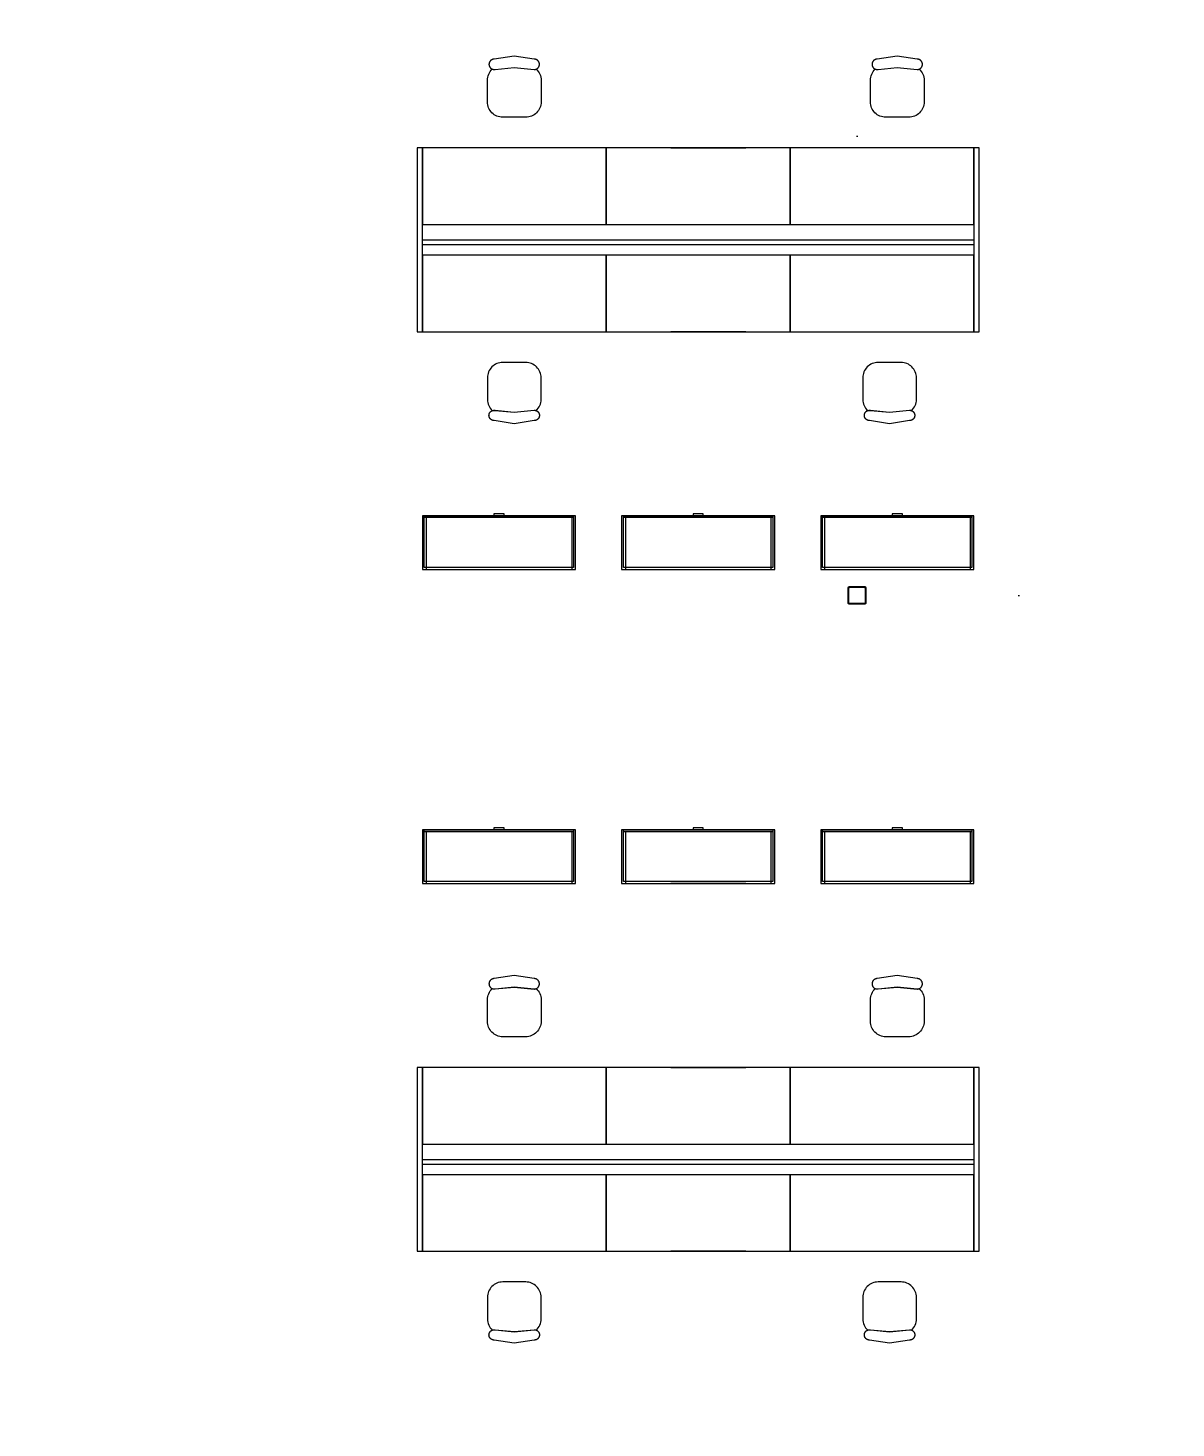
# Model space of a CAD drawing. Header units: millimetres. Extents: x 626570 to 643256, y 6233 to 11343.
# Drawn here: x 627633 to 628086, y 9118 to 9670 of the extents above; entities that cross this region are included whole.
import ezdxf

# ---------------------------------------------------------------- set-up
doc = ezdxf.new("R2010")
doc.units = ezdxf.units.MM
doc.header["$LTSCALE"] = 4000
doc.header["$MEASUREMENT"] = 0
doc.linetypes.add('DASHDOT', pattern=[1, 0.5, -0.25, 0, -0.25])
for name, color, linetype in [('2012-201_FURNITURE', 4, 'CONTINUOUS'), ('MASTERFOUNDATION_1', 4, 'DASHDOT'), ('MASTERFOUNDATION_25', 7, 'CONTINUOUS')]:
    doc.layers.add(name, color=color, linetype=linetype)

msp = doc.modelspace()

# ---------------------------------------------------------------- linework, layer by layer
at = {"layer": '2012-201_FURNITURE', "linetype": 'Continuous'}
for p, q in [((627848.06, 9477.26), (627789.18, 9477.26)), ((627789.93, 9477.26), (627789.93, 9456.87)), ((627847.31, 9477.26), (627847.31, 9456.87)), ((627926.58, 9477.26), (627867.69, 9477.26)), ((627868.45, 9477.26), (627868.45, 9456.87)), ((627925.82, 9477.26), (627925.82, 9456.87)), ((628005.09, 9477.26), (627946.21, 9477.26)), ((627946.96, 9477.26), (627946.96, 9456.87)), ((628004.34, 9477.26), (628004.34, 9456.87)), ((627848.06, 9353.44), (627789.18, 9353.44)), ((627789.93, 9353.44), (627789.93, 9333.06)), ((627847.31, 9353.44), (627847.31, 9333.06)), ((627926.58, 9353.44), (627867.69, 9353.44)), ((627868.45, 9353.44), (627868.45, 9333.06)), ((627925.82, 9353.44), (627925.82, 9333.06)), ((628005.09, 9353.44), (627946.21, 9353.44)), ((627946.96, 9353.44), (627946.96, 9333.06)), ((628004.34, 9353.44), (628004.34, 9333.06))]:
    msp.add_line(p, q, dxfattribs=at)
at = {"layer": '2012-201_FURNITURE', "linetype": 'Continuous', "flags": 128}
for points in [[(627824.63, 9659.19), (627824.61, 9659.2), (627824.61, 9659.19), (627816.72, 9657.94), (627816.72, 9657.94), (627816.65, 9657.94), (627816.58, 9657.94), (627816.5, 9657.93), (627816.43, 9657.92), (627816.36, 9657.91), (627816.29, 9657.9), (627816.22, 9657.88), (627816.15, 9657.86), (627816.08, 9657.84), (627816.01, 9657.82), (627815.94, 9657.79), (627815.94, 9657.79), (627815.88, 9657.76), (627815.81, 9657.73), (627815.75, 9657.69), (627815.69, 9657.66), (627815.62, 9657.62), (627815.56, 9657.58), (627815.5, 9657.54), (627815.45, 9657.49), (627815.39, 9657.45), (627815.34, 9657.4), (627815.29, 9657.35), (627815.24, 9657.29), (627815.19, 9657.24), (627815.14, 9657.18), (627815.1, 9657.13), (627815.05, 9657.07), (627815.01, 9657.01), (627814.98, 9656.94), (627814.94, 9656.88), (627814.91, 9656.82), (627814.87, 9656.75), (627814.85, 9656.68), (627814.85, 9656.68), (627814.82, 9656.62), (627814.8, 9656.55), (627814.77, 9656.48), (627814.75, 9656.41), (627814.74, 9656.34), (627814.72, 9656.26), (627814.71, 9656.19), (627814.7, 9656.12), (627814.7, 9656.05), (627814.69, 9655.97), (627814.69, 9655.9), (627814.69, 9655.83), (627814.7, 9655.76), (627814.7, 9655.68), (627814.71, 9655.61), (627814.72, 9655.54), (627814.74, 9655.47), (627814.75, 9655.4), (627814.77, 9655.33), (627814.8, 9655.26), (627814.82, 9655.19), (627814.85, 9655.12), (627814.85, 9655.12), (627814.87, 9655.05), (627814.91, 9654.99), (627814.94, 9654.92), (627814.98, 9654.86), (627815.01, 9654.8), (627815.05, 9654.74), (627815.1, 9654.68), (627815.14, 9654.62), (627815.19, 9654.56), (627815.24, 9654.51), (627815.29, 9654.46), (627815.34, 9654.41), (627815.39, 9654.36), (627815.45, 9654.31), (627815.5, 9654.27), (627815.56, 9654.22), (627815.62, 9654.18), (627815.69, 9654.14), (627815.75, 9654.11), (627815.81, 9654.07), (627815.88, 9654.04), (627815.94, 9654.01), (627816.05, 9653.98), (627816.15, 9653.96), (627816.26, 9653.94), (627816.36, 9653.92), (627816.47, 9653.9), (627816.58, 9653.89), (627816.68, 9653.88), (627816.79, 9653.88), (627816.9, 9653.88), (627817, 9653.89), (627817.11, 9653.9), (627824.63, 9654.63), (627832.54, 9653.86), (627832.54, 9653.86), (627832.61, 9653.86), (627832.68, 9653.86), (627832.76, 9653.87), (627832.83, 9653.88), (627832.9, 9653.89), (627832.97, 9653.9), (627833.04, 9653.92), (627833.11, 9653.94), (627833.18, 9653.96), (627833.25, 9653.99), (627833.32, 9654.01), (627833.32, 9654.01), (627833.38, 9654.04), (627833.45, 9654.07), (627833.51, 9654.11), (627833.58, 9654.14), (627833.64, 9654.18), (627833.7, 9654.22), (627833.76, 9654.27), (627833.81, 9654.31), (627833.87, 9654.36), (627833.92, 9654.41), (627833.98, 9654.46), (627834.03, 9654.51), (627834.07, 9654.56), (627834.12, 9654.62), (627834.17, 9654.68), (627834.21, 9654.74), (627834.25, 9654.8), (627834.29, 9654.86), (627834.32, 9654.92), (627834.36, 9654.99), (627834.39, 9655.05), (627834.42, 9655.12), (627834.42, 9655.12), (627834.44, 9655.19), (627834.47, 9655.26), (627834.49, 9655.33), (627834.51, 9655.4), (627834.52, 9655.47), (627834.54, 9655.54), (627834.55, 9655.61), (627834.56, 9655.68), (627834.56, 9655.76), (627834.57, 9655.83), (627834.57, 9655.9), (627834.57, 9655.97), (627834.56, 9656.05), (627834.56, 9656.12), (627834.55, 9656.19), (627834.54, 9656.26), (627834.52, 9656.34), (627834.51, 9656.41), (627834.49, 9656.48), (627834.47, 9656.55), (627834.44, 9656.62), (627834.42, 9656.68), (627834.42, 9656.68), (627834.39, 9656.75), (627834.36, 9656.82), (627834.32, 9656.88), (627834.29, 9656.94), (627834.25, 9657.01), (627834.21, 9657.07), (627834.17, 9657.13), (627834.12, 9657.18), (627834.07, 9657.24), (627834.03, 9657.29), (627833.98, 9657.35), (627833.92, 9657.4), (627833.87, 9657.45), (627833.81, 9657.49), (627833.76, 9657.54), (627833.7, 9657.58), (627833.64, 9657.62), (627833.58, 9657.66), (627833.51, 9657.69), (627833.45, 9657.73), (627833.38, 9657.76), (627833.32, 9657.79), (627833.32, 9657.79), (627833.25, 9657.82), (627833.18, 9657.84), (627833.11, 9657.86), (627833.04, 9657.88), (627832.97, 9657.9), (627832.9, 9657.91), (627832.83, 9657.92), (627832.76, 9657.93), (627832.68, 9657.94), (627832.61, 9657.94), (627832.54, 9657.94), (627832.54, 9657.94), (627824.65, 9659.19), (627824.65, 9659.2), (627824.63, 9659.19)], [(627975.62, 9659.19), (627975.6, 9659.2), (627975.6, 9659.19), (627967.71, 9657.94), (627967.71, 9657.94), (627967.64, 9657.94), (627967.57, 9657.94), (627967.49, 9657.93), (627967.42, 9657.92), (627967.35, 9657.91), (627967.28, 9657.9), (627967.21, 9657.88), (627967.14, 9657.86), (627967.07, 9657.84), (627967, 9657.82), (627966.93, 9657.79), (627966.93, 9657.79), (627966.87, 9657.76), (627966.8, 9657.73), (627966.74, 9657.69), (627966.67, 9657.66), (627966.61, 9657.62), (627966.55, 9657.58), (627966.49, 9657.54), (627966.44, 9657.49), (627966.38, 9657.45), (627966.33, 9657.4), (627966.27, 9657.35), (627966.22, 9657.29), (627966.18, 9657.24), (627966.13, 9657.18), (627966.08, 9657.13), (627966.04, 9657.07), (627966, 9657.01), (627965.96, 9656.94), (627965.93, 9656.88), (627965.89, 9656.82), (627965.86, 9656.75), (627965.83, 9656.68), (627965.83, 9656.68), (627965.81, 9656.62), (627965.78, 9656.55), (627965.76, 9656.48), (627965.74, 9656.41), (627965.73, 9656.34), (627965.71, 9656.26), (627965.7, 9656.19), (627965.69, 9656.12), (627965.69, 9656.05), (627965.68, 9655.97), (627965.68, 9655.9), (627965.68, 9655.83), (627965.69, 9655.76), (627965.69, 9655.68), (627965.7, 9655.61), (627965.71, 9655.54), (627965.73, 9655.47), (627965.74, 9655.4), (627965.76, 9655.33), (627965.78, 9655.26), (627965.81, 9655.19), (627965.83, 9655.12), (627965.83, 9655.12), (627965.86, 9655.05), (627965.89, 9654.99), (627965.93, 9654.92), (627965.96, 9654.86), (627966, 9654.8), (627966.04, 9654.74), (627966.08, 9654.68), (627966.13, 9654.62), (627966.18, 9654.56), (627966.22, 9654.51), (627966.27, 9654.46), (627966.33, 9654.41), (627966.38, 9654.36), (627966.44, 9654.31), (627966.49, 9654.27), (627966.55, 9654.22), (627966.61, 9654.18), (627966.67, 9654.14), (627966.74, 9654.11), (627966.8, 9654.07), (627966.87, 9654.04), (627966.93, 9654.01), (627967.04, 9653.98), (627967.14, 9653.96), (627967.25, 9653.94), (627967.35, 9653.92), (627967.46, 9653.9), (627967.56, 9653.89), (627967.67, 9653.88), (627967.78, 9653.88), (627967.89, 9653.88), (627967.99, 9653.89), (627968.1, 9653.9), (627975.62, 9654.63), (627983.53, 9653.86), (627983.53, 9653.86), (627983.6, 9653.86), (627983.67, 9653.86), (627983.75, 9653.87), (627983.82, 9653.88), (627983.89, 9653.89), (627983.96, 9653.9), (627984.03, 9653.92), (627984.1, 9653.94), (627984.17, 9653.96), (627984.24, 9653.99), (627984.31, 9654.01), (627984.31, 9654.01), (627984.37, 9654.04), (627984.44, 9654.07), (627984.5, 9654.11), (627984.57, 9654.14), (627984.63, 9654.18), (627984.69, 9654.22), (627984.75, 9654.27), (627984.8, 9654.31), (627984.86, 9654.36), (627984.91, 9654.41), (627984.96, 9654.46), (627984.96, 9654.46), (627985.01, 9654.51), (627985.06, 9654.56), (627985.11, 9654.62), (627985.15, 9654.68), (627985.2, 9654.74), (627985.24, 9654.8), (627985.27, 9654.86), (627985.31, 9654.92), (627985.34, 9654.99), (627985.38, 9655.05), (627985.4, 9655.12), (627985.4, 9655.12), (627985.43, 9655.19), (627985.46, 9655.26), (627985.48, 9655.33), (627985.5, 9655.4), (627985.51, 9655.47), (627985.53, 9655.54), (627985.54, 9655.61), (627985.55, 9655.68), (627985.55, 9655.76), (627985.56, 9655.83), (627985.56, 9655.9), (627985.56, 9655.97), (627985.55, 9656.05), (627985.55, 9656.12), (627985.54, 9656.19), (627985.53, 9656.26), (627985.51, 9656.34), (627985.5, 9656.41), (627985.48, 9656.48), (627985.46, 9656.55), (627985.43, 9656.62), (627985.4, 9656.68), (627985.4, 9656.68), (627985.38, 9656.75), (627985.34, 9656.82), (627985.31, 9656.88), (627985.27, 9656.94), (627985.24, 9657.01), (627985.2, 9657.07), (627985.15, 9657.13), (627985.11, 9657.18), (627985.06, 9657.24), (627985.01, 9657.29), (627984.96, 9657.35), (627984.96, 9657.35), (627984.91, 9657.4), (627984.86, 9657.45), (627984.8, 9657.49), (627984.75, 9657.54), (627984.69, 9657.58), (627984.63, 9657.62), (627984.57, 9657.66), (627984.5, 9657.69), (627984.44, 9657.73), (627984.37, 9657.76), (627984.31, 9657.79), (627984.31, 9657.79), (627984.24, 9657.82), (627984.17, 9657.84), (627984.1, 9657.86), (627984.03, 9657.88), (627983.96, 9657.9), (627983.89, 9657.91), (627983.82, 9657.92), (627983.75, 9657.93), (627983.67, 9657.94), (627983.6, 9657.94), (627983.53, 9657.94), (627983.53, 9657.94), (627975.64, 9659.19), (627975.64, 9659.2), (627975.62, 9659.19)], [(627788.42, 9550.49), (627788.42, 9622.96), (627786.41, 9622.96), (627786.41, 9550.49), (627788.42, 9550.49)], [(627788.42, 9592.76), (627860.9, 9592.76), (627860.9, 9622.96), (627788.42, 9622.96), (627788.42, 9592.76)], [(627860.9, 9592.76), (627933.37, 9592.76), (627933.37, 9622.96), (627860.9, 9622.96), (627860.9, 9592.76)], [(627886.4, 9622.96), (627915.93, 9622.96), (627886.4, 9622.96)], [(627933.37, 9592.76), (628005.85, 9592.76), (628005.85, 9622.96), (627933.37, 9622.96), (627933.37, 9592.76)], [(628005.85, 9622.96), (628005.85, 9550.49), (628007.86, 9550.49), (628007.86, 9622.96), (628005.85, 9622.96)], [(627788.42, 9586.72), (628005.85, 9586.72), (628005.85, 9584.71), (627788.42, 9584.71), (627788.42, 9586.72)], [(627788.42, 9550.49), (627860.9, 9550.49), (627860.9, 9580.68), (627788.42, 9580.68), (627788.42, 9550.49)], [(627860.9, 9550.49), (627933.37, 9550.49), (627933.37, 9580.68), (627860.9, 9580.68), (627860.9, 9550.49)], [(627933.37, 9550.49), (628005.85, 9550.49), (628005.85, 9580.68), (627933.37, 9580.68), (627933.37, 9550.49)], [(627886.4, 9550.49), (627915.93, 9550.49), (627886.4, 9550.49)], [(627824.63, 9514.25), (627824.61, 9514.25), (627824.61, 9514.25), (627816.72, 9515.5), (627816.72, 9515.5), (627816.65, 9515.5), (627816.58, 9515.51), (627816.5, 9515.51), (627816.43, 9515.52), (627816.36, 9515.53), (627816.29, 9515.55), (627816.22, 9515.56), (627816.15, 9515.58), (627816.08, 9515.61), (627816.01, 9515.63), (627815.94, 9515.66), (627815.94, 9515.66), (627815.88, 9515.69), (627815.81, 9515.72), (627815.75, 9515.75), (627815.69, 9515.79), (627815.62, 9515.83), (627815.56, 9515.87), (627815.5, 9515.91), (627815.45, 9515.95), (627815.39, 9516), (627815.34, 9516.05), (627815.29, 9516.1), (627815.24, 9516.15), (627815.19, 9516.21), (627815.14, 9516.26), (627815.1, 9516.32), (627815.05, 9516.38), (627815.01, 9516.44), (627814.98, 9516.5), (627814.94, 9516.57), (627814.91, 9516.63), (627814.87, 9516.7), (627814.85, 9516.76), (627814.85, 9516.76), (627814.82, 9516.83), (627814.8, 9516.9), (627814.77, 9516.97), (627814.75, 9517.04), (627814.74, 9517.11), (627814.72, 9517.18), (627814.71, 9517.25), (627814.7, 9517.33), (627814.7, 9517.4), (627814.69, 9517.47), (627814.69, 9517.54), (627814.69, 9517.62), (627814.7, 9517.69), (627814.7, 9517.76), (627814.71, 9517.84), (627814.72, 9517.91), (627814.74, 9517.98), (627814.75, 9518.05), (627814.77, 9518.12), (627814.8, 9518.19), (627814.82, 9518.26), (627814.85, 9518.33), (627814.85, 9518.33), (627814.87, 9518.39), (627814.91, 9518.46), (627814.94, 9518.52), (627814.98, 9518.59), (627815.01, 9518.65), (627815.05, 9518.71), (627815.1, 9518.77), (627815.14, 9518.83), (627815.19, 9518.88), (627815.24, 9518.94), (627815.29, 9518.99), (627815.34, 9519.04), (627815.39, 9519.09), (627815.45, 9519.14), (627815.5, 9519.18), (627815.56, 9519.22), (627815.62, 9519.26), (627815.69, 9519.3), (627815.75, 9519.34), (627815.81, 9519.37), (627815.88, 9519.4), (627815.94, 9519.43), (627815.94, 9519.43), (627816.05, 9519.46), (627816.15, 9519.49), (627816.26, 9519.51), (627816.36, 9519.53), (627816.47, 9519.54), (627816.58, 9519.55), (627816.68, 9519.56), (627816.79, 9519.56), (627816.9, 9519.56), (627817, 9519.56), (627817.11, 9519.55), (627824.63, 9518.82), (627832.54, 9519.59), (627832.54, 9519.59), (627832.61, 9519.59), (627832.68, 9519.58), (627832.76, 9519.58), (627832.83, 9519.57), (627832.9, 9519.56), (627832.97, 9519.54), (627833.04, 9519.52), (627833.11, 9519.5), (627833.18, 9519.48), (627833.25, 9519.46), (627833.32, 9519.43), (627833.32, 9519.43), (627833.38, 9519.4), (627833.45, 9519.37), (627833.51, 9519.34), (627833.58, 9519.3), (627833.64, 9519.26), (627833.7, 9519.22), (627833.76, 9519.18), (627833.81, 9519.14), (627833.87, 9519.09), (627833.92, 9519.04), (627833.98, 9518.99), (627834.03, 9518.94), (627834.07, 9518.88), (627834.12, 9518.83), (627834.17, 9518.77), (627834.21, 9518.71), (627834.25, 9518.65), (627834.29, 9518.59), (627834.32, 9518.52), (627834.36, 9518.46), (627834.39, 9518.39), (627834.42, 9518.33), (627834.42, 9518.33), (627834.44, 9518.26), (627834.47, 9518.19), (627834.49, 9518.12), (627834.51, 9518.05), (627834.52, 9517.98), (627834.54, 9517.91), (627834.55, 9517.84), (627834.56, 9517.76), (627834.56, 9517.69), (627834.57, 9517.62), (627834.57, 9517.54), (627834.57, 9517.47), (627834.56, 9517.4), (627834.56, 9517.33), (627834.55, 9517.25), (627834.54, 9517.18), (627834.52, 9517.11), (627834.51, 9517.04), (627834.49, 9516.97), (627834.47, 9516.9), (627834.44, 9516.83), (627834.42, 9516.76), (627834.42, 9516.76), (627834.39, 9516.7), (627834.36, 9516.63), (627834.32, 9516.57), (627834.29, 9516.5), (627834.25, 9516.44), (627834.21, 9516.38), (627834.17, 9516.32), (627834.12, 9516.26), (627834.07, 9516.21), (627834.03, 9516.15), (627833.98, 9516.1), (627833.92, 9516.05), (627833.87, 9516), (627833.81, 9515.95), (627833.76, 9515.91), (627833.7, 9515.87), (627833.64, 9515.83), (627833.58, 9515.79), (627833.51, 9515.75), (627833.45, 9515.72), (627833.38, 9515.69), (627833.32, 9515.66), (627833.32, 9515.66), (627833.25, 9515.63), (627833.18, 9515.61), (627833.11, 9515.58), (627833.04, 9515.56), (627832.97, 9515.55), (627832.9, 9515.53), (627832.83, 9515.52), (627832.76, 9515.51), (627832.68, 9515.51), (627832.61, 9515.5), (627832.54, 9515.5), (627832.54, 9515.5), (627824.65, 9514.25), (627824.65, 9514.25), (627824.63, 9514.25)], [(627972.6, 9514.25), (627972.58, 9514.25), (627972.58, 9514.25), (627964.69, 9515.5), (627964.69, 9515.5), (627964.62, 9515.5), (627964.55, 9515.51), (627964.47, 9515.51), (627964.4, 9515.52), (627964.33, 9515.53), (627964.26, 9515.55), (627964.19, 9515.56), (627964.12, 9515.58), (627964.05, 9515.61), (627963.98, 9515.63), (627963.91, 9515.66), (627963.91, 9515.66), (627963.85, 9515.69), (627963.78, 9515.72), (627963.72, 9515.75), (627963.65, 9515.79), (627963.59, 9515.83), (627963.53, 9515.87), (627963.47, 9515.91), (627963.42, 9515.95), (627963.36, 9516), (627963.31, 9516.05), (627963.26, 9516.1), (627963.2, 9516.15), (627963.16, 9516.21), (627963.11, 9516.26), (627963.07, 9516.32), (627963.02, 9516.38), (627962.98, 9516.44), (627962.94, 9516.5), (627962.91, 9516.57), (627962.88, 9516.63), (627962.84, 9516.7), (627962.82, 9516.76), (627962.82, 9516.76), (627962.79, 9516.83), (627962.76, 9516.9), (627962.74, 9516.97), (627962.72, 9517.04), (627962.71, 9517.11), (627962.69, 9517.18), (627962.68, 9517.25), (627962.67, 9517.33), (627962.67, 9517.4), (627962.66, 9517.47), (627962.66, 9517.54), (627962.66, 9517.62), (627962.67, 9517.69), (627962.67, 9517.76), (627962.68, 9517.84), (627962.69, 9517.91), (627962.71, 9517.98), (627962.72, 9518.05), (627962.74, 9518.12), (627962.76, 9518.19), (627962.79, 9518.26), (627962.82, 9518.33), (627962.82, 9518.33), (627962.84, 9518.39), (627962.88, 9518.46), (627962.91, 9518.52), (627962.94, 9518.59), (627962.98, 9518.65), (627963.02, 9518.71), (627963.07, 9518.77), (627963.11, 9518.83), (627963.16, 9518.88), (627963.2, 9518.94), (627963.26, 9518.99), (627963.31, 9519.04), (627963.36, 9519.09), (627963.42, 9519.14), (627963.47, 9519.18), (627963.53, 9519.22), (627963.59, 9519.26), (627963.65, 9519.3), (627963.72, 9519.34), (627963.78, 9519.37), (627963.85, 9519.4), (627963.91, 9519.43), (627963.91, 9519.43), (627964.02, 9519.46), (627964.12, 9519.49), (627964.23, 9519.51), (627964.33, 9519.53), (627964.44, 9519.54), (627964.54, 9519.55), (627964.65, 9519.56), (627964.76, 9519.56), (627964.87, 9519.56), (627964.97, 9519.56), (627965.08, 9519.55), (627972.6, 9518.82), (627980.51, 9519.59), (627980.51, 9519.59), (627980.58, 9519.59), (627980.65, 9519.58), (627980.73, 9519.58), (627980.8, 9519.57), (627980.87, 9519.56), (627980.94, 9519.54), (627981.01, 9519.52), (627981.08, 9519.5), (627981.15, 9519.48), (627981.22, 9519.46), (627981.29, 9519.43), (627981.29, 9519.43), (627981.35, 9519.4), (627981.42, 9519.37), (627981.48, 9519.34), (627981.54, 9519.3), (627981.61, 9519.26), (627981.67, 9519.22), (627981.73, 9519.18), (627981.78, 9519.14), (627981.84, 9519.09), (627981.89, 9519.04), (627981.94, 9518.99), (627981.99, 9518.94), (627982.04, 9518.88), (627982.09, 9518.83), (627982.13, 9518.77), (627982.18, 9518.71), (627982.22, 9518.65), (627982.26, 9518.59), (627982.29, 9518.52), (627982.32, 9518.46), (627982.36, 9518.39), (627982.38, 9518.33), (627982.38, 9518.33), (627982.41, 9518.26), (627982.44, 9518.19), (627982.46, 9518.12), (627982.48, 9518.05), (627982.49, 9517.98), (627982.51, 9517.91), (627982.52, 9517.84), (627982.53, 9517.76), (627982.53, 9517.69), (627982.54, 9517.62), (627982.54, 9517.54), (627982.54, 9517.47), (627982.53, 9517.4), (627982.53, 9517.33), (627982.52, 9517.25), (627982.51, 9517.18), (627982.49, 9517.11), (627982.48, 9517.04), (627982.46, 9516.97), (627982.44, 9516.9), (627982.41, 9516.83), (627982.38, 9516.76), (627982.38, 9516.76), (627982.36, 9516.7), (627982.32, 9516.63), (627982.29, 9516.57), (627982.26, 9516.5), (627982.22, 9516.44), (627982.18, 9516.38), (627982.13, 9516.32), (627982.09, 9516.26), (627982.04, 9516.21), (627981.99, 9516.15), (627981.94, 9516.1), (627981.89, 9516.05), (627981.84, 9516), (627981.78, 9515.95), (627981.73, 9515.91), (627981.67, 9515.87), (627981.61, 9515.83), (627981.54, 9515.79), (627981.48, 9515.75), (627981.42, 9515.72), (627981.35, 9515.69), (627981.29, 9515.66), (627981.29, 9515.66), (627981.22, 9515.63), (627981.15, 9515.61), (627981.08, 9515.58), (627981.01, 9515.56), (627980.94, 9515.55), (627980.87, 9515.53), (627980.8, 9515.52), (627980.73, 9515.51), (627980.65, 9515.51), (627980.58, 9515.5), (627980.51, 9515.5), (627980.51, 9515.5), (627972.62, 9514.25), (627972.62, 9514.25), (627972.6, 9514.25)], [(627848.82, 9478.01), (627788.42, 9478.01), (627788.42, 9456.87), (627848.82, 9456.87), (627848.82, 9478.01)], [(627848.06, 9478.01), (627848.06, 9457.63), (627789.18, 9457.63), (627789.18, 9478.01), (627848.06, 9478.01)], [(627820.63, 9478.01), (627820.63, 9478.77), (627816.61, 9478.77), (627816.61, 9478.01), (627820.63, 9478.01)], [(627927.33, 9478.01), (627866.94, 9478.01), (627866.94, 9456.87), (627927.33, 9456.87), (627927.33, 9478.01)], [(627926.58, 9478.01), (627926.58, 9457.63), (627867.69, 9457.63), (627867.69, 9478.01), (627926.58, 9478.01)], [(627886.4, 9478.01), (627915.93, 9478.01), (627886.4, 9478.01)], [(627899.15, 9478.01), (627899.15, 9478.77), (627895.12, 9478.77), (627895.12, 9478.01), (627899.15, 9478.01)], [(628005.85, 9478.01), (627945.45, 9478.01), (627945.45, 9456.87), (628005.85, 9456.87), (628005.85, 9478.01)], [(628005.09, 9478.01), (628005.09, 9457.63), (627946.21, 9457.63), (627946.21, 9478.01), (628005.09, 9478.01)], [(627977.66, 9478.01), (627977.66, 9478.77), (627973.64, 9478.77), (627973.64, 9478.01), (627977.66, 9478.01)], [(627848.82, 9354.2), (627788.42, 9354.2), (627788.42, 9333.06), (627848.82, 9333.06), (627848.82, 9354.2)], [(627848.06, 9354.2), (627848.06, 9333.82), (627789.18, 9333.82), (627789.18, 9354.2), (627848.06, 9354.2)], [(627820.63, 9354.2), (627820.63, 9354.95), (627816.61, 9354.95), (627816.61, 9354.2), (627820.63, 9354.2)], [(627927.33, 9354.2), (627866.94, 9354.2), (627866.94, 9333.06), (627927.33, 9333.06), (627927.33, 9354.2)], [(627926.58, 9354.2), (627926.58, 9333.82), (627867.69, 9333.82), (627867.69, 9354.2), (627926.58, 9354.2)], [(627899.15, 9354.2), (627899.15, 9354.95), (627895.12, 9354.95), (627895.12, 9354.2), (627899.15, 9354.2)], [(628005.85, 9354.2), (627945.45, 9354.2), (627945.45, 9333.06), (628005.85, 9333.06), (628005.85, 9354.2)], [(628005.09, 9354.2), (628005.09, 9333.82), (627946.21, 9333.82), (627946.21, 9354.2), (628005.09, 9354.2)], [(627977.66, 9354.2), (627977.66, 9354.95), (627973.64, 9354.95), (627973.64, 9354.2), (627977.66, 9354.2)], [(627886.4, 9333.06), (627915.93, 9333.06), (627886.4, 9333.06)], [(627824.63, 9296.82), (627824.61, 9296.82), (627824.61, 9296.82), (627816.72, 9295.57), (627816.72, 9295.57), (627816.65, 9295.57), (627816.58, 9295.57), (627816.5, 9295.56), (627816.43, 9295.55), (627816.36, 9295.54), (627816.29, 9295.52), (627816.22, 9295.51), (627816.15, 9295.49), (627816.08, 9295.47), (627816.01, 9295.44), (627815.94, 9295.41), (627815.94, 9295.41), (627815.88, 9295.39), (627815.81, 9295.35), (627815.75, 9295.32), (627815.69, 9295.28), (627815.62, 9295.25), (627815.56, 9295.21), (627815.5, 9295.16), (627815.45, 9295.12), (627815.39, 9295.07), (627815.34, 9295.02), (627815.29, 9294.97), (627815.24, 9294.92), (627815.19, 9294.86), (627815.14, 9294.81), (627815.1, 9294.75), (627815.05, 9294.69), (627815.01, 9294.63), (627814.98, 9294.57), (627814.94, 9294.51), (627814.91, 9294.44), (627814.87, 9294.38), (627814.85, 9294.31), (627814.85, 9294.31), (627814.82, 9294.24), (627814.8, 9294.17), (627814.77, 9294.1), (627814.75, 9294.03), (627814.74, 9293.96), (627814.72, 9293.89), (627814.71, 9293.82), (627814.7, 9293.74), (627814.7, 9293.67), (627814.69, 9293.6), (627814.69, 9293.53), (627814.69, 9293.45), (627814.7, 9293.38), (627814.7, 9293.31), (627814.71, 9293.24), (627814.72, 9293.16), (627814.74, 9293.09), (627814.75, 9293.02), (627814.77, 9292.95), (627814.8, 9292.88), (627814.82, 9292.81), (627814.85, 9292.74), (627814.85, 9292.74), (627814.87, 9292.68), (627814.91, 9292.61), (627814.94, 9292.55), (627814.98, 9292.48), (627815.01, 9292.42), (627815.05, 9292.36), (627815.1, 9292.3), (627815.14, 9292.24), (627815.19, 9292.19), (627815.24, 9292.13), (627815.29, 9292.08), (627815.34, 9292.03), (627815.39, 9291.98), (627815.45, 9291.94), (627815.5, 9291.89), (627815.56, 9291.85), (627815.62, 9291.81), (627815.69, 9291.77), (627815.75, 9291.73), (627815.81, 9291.7), (627815.88, 9291.67), (627815.94, 9291.64), (627816.05, 9291.61), (627816.15, 9291.58), (627816.26, 9291.56), (627816.36, 9291.54), (627816.47, 9291.53), (627816.58, 9291.52), (627816.68, 9291.51), (627816.79, 9291.51), (627816.9, 9291.51), (627817, 9291.51), (627817.11, 9291.52), (627824.63, 9292.25), (627832.54, 9291.48), (627832.54, 9291.48), (627832.61, 9291.48), (627832.68, 9291.49), (627832.76, 9291.49), (627832.83, 9291.5), (627832.9, 9291.52), (627832.97, 9291.53), (627833.04, 9291.55), (627833.11, 9291.57), (627833.18, 9291.59), (627833.25, 9291.61), (627833.32, 9291.64), (627833.32, 9291.64), (627833.38, 9291.67), (627833.45, 9291.7), (627833.51, 9291.73), (627833.58, 9291.77), (627833.64, 9291.81), (627833.7, 9291.85), (627833.76, 9291.89), (627833.81, 9291.94), (627833.87, 9291.98), (627833.92, 9292.03), (627833.98, 9292.08), (627834.03, 9292.13), (627834.07, 9292.19), (627834.12, 9292.24), (627834.17, 9292.3), (627834.21, 9292.36), (627834.25, 9292.42), (627834.29, 9292.48), (627834.32, 9292.55), (627834.36, 9292.61), (627834.39, 9292.68), (627834.42, 9292.74), (627834.42, 9292.74), (627834.44, 9292.81), (627834.47, 9292.88), (627834.49, 9292.95), (627834.51, 9293.02), (627834.52, 9293.09), (627834.54, 9293.16), (627834.55, 9293.24), (627834.56, 9293.31), (627834.56, 9293.38), (627834.57, 9293.45), (627834.57, 9293.53), (627834.57, 9293.6), (627834.56, 9293.67), (627834.56, 9293.74), (627834.55, 9293.82), (627834.54, 9293.89), (627834.52, 9293.96), (627834.51, 9294.03), (627834.49, 9294.1), (627834.47, 9294.17), (627834.44, 9294.24), (627834.42, 9294.31), (627834.42, 9294.31), (627834.39, 9294.38), (627834.36, 9294.44), (627834.32, 9294.51), (627834.29, 9294.57), (627834.25, 9294.63), (627834.21, 9294.69), (627834.17, 9294.75), (627834.12, 9294.81), (627834.07, 9294.86), (627834.03, 9294.92), (627833.98, 9294.97), (627833.92, 9295.02), (627833.87, 9295.07), (627833.81, 9295.12), (627833.76, 9295.16), (627833.7, 9295.21), (627833.64, 9295.25), (627833.58, 9295.28), (627833.51, 9295.32), (627833.45, 9295.35), (627833.38, 9295.39), (627833.32, 9295.41), (627833.32, 9295.41), (627833.25, 9295.44), (627833.18, 9295.47), (627833.11, 9295.49), (627833.04, 9295.51), (627832.97, 9295.52), (627832.9, 9295.54), (627832.83, 9295.55), (627832.76, 9295.56), (627832.68, 9295.57), (627832.61, 9295.57), (627832.54, 9295.57), (627832.54, 9295.57), (627824.65, 9296.82), (627824.65, 9296.82), (627824.63, 9296.82)], [(627975.62, 9296.82), (627975.6, 9296.82), (627975.6, 9296.82), (627967.71, 9295.57), (627967.71, 9295.57), (627967.64, 9295.57), (627967.57, 9295.57), (627967.49, 9295.56), (627967.42, 9295.55), (627967.35, 9295.54), (627967.28, 9295.52), (627967.21, 9295.51), (627967.14, 9295.49), (627967.07, 9295.47), (627967, 9295.44), (627966.93, 9295.41), (627966.93, 9295.41), (627966.87, 9295.39), (627966.8, 9295.35), (627966.74, 9295.32), (627966.67, 9295.28), (627966.61, 9295.25), (627966.55, 9295.21), (627966.49, 9295.16), (627966.44, 9295.12), (627966.38, 9295.07), (627966.33, 9295.02), (627966.27, 9294.97), (627966.22, 9294.92), (627966.18, 9294.86), (627966.13, 9294.81), (627966.08, 9294.75), (627966.04, 9294.69), (627966, 9294.63), (627965.96, 9294.57), (627965.93, 9294.51), (627965.89, 9294.44), (627965.86, 9294.38), (627965.83, 9294.31), (627965.83, 9294.31), (627965.81, 9294.24), (627965.78, 9294.17), (627965.76, 9294.1), (627965.74, 9294.03), (627965.73, 9293.96), (627965.71, 9293.89), (627965.7, 9293.82), (627965.69, 9293.74), (627965.69, 9293.67), (627965.68, 9293.6), (627965.68, 9293.53), (627965.68, 9293.45), (627965.69, 9293.38), (627965.69, 9293.31), (627965.7, 9293.24), (627965.71, 9293.16), (627965.73, 9293.09), (627965.74, 9293.02), (627965.76, 9292.95), (627965.78, 9292.88), (627965.81, 9292.81), (627965.83, 9292.74), (627965.83, 9292.74), (627965.86, 9292.68), (627965.89, 9292.61), (627965.93, 9292.55), (627965.96, 9292.48), (627966, 9292.42), (627966.04, 9292.36), (627966.08, 9292.3), (627966.13, 9292.24), (627966.18, 9292.19), (627966.22, 9292.13), (627966.27, 9292.08), (627966.33, 9292.03), (627966.38, 9291.98), (627966.44, 9291.94), (627966.49, 9291.89), (627966.55, 9291.85), (627966.61, 9291.81), (627966.67, 9291.77), (627966.74, 9291.73), (627966.8, 9291.7), (627966.87, 9291.67), (627966.93, 9291.64), (627967.04, 9291.61), (627967.14, 9291.58), (627967.25, 9291.56), (627967.35, 9291.54), (627967.46, 9291.53), (627967.56, 9291.52), (627967.67, 9291.51), (627967.78, 9291.51), (627967.89, 9291.51), (627967.99, 9291.51), (627968.1, 9291.52), (627975.62, 9292.25), (627983.53, 9291.48), (627983.53, 9291.48), (627983.6, 9291.48), (627983.67, 9291.49), (627983.75, 9291.49), (627983.82, 9291.5), (627983.89, 9291.52), (627983.96, 9291.53), (627984.03, 9291.55), (627984.1, 9291.57), (627984.17, 9291.59), (627984.24, 9291.61), (627984.31, 9291.64), (627984.31, 9291.64), (627984.37, 9291.67), (627984.44, 9291.7), (627984.5, 9291.73), (627984.57, 9291.77), (627984.63, 9291.81), (627984.69, 9291.85), (627984.75, 9291.89), (627984.8, 9291.94), (627984.86, 9291.98), (627984.91, 9292.03), (627984.96, 9292.08), (627984.96, 9292.08), (627985.01, 9292.13), (627985.06, 9292.19), (627985.11, 9292.24), (627985.15, 9292.3), (627985.2, 9292.36), (627985.24, 9292.42), (627985.27, 9292.48), (627985.31, 9292.55), (627985.34, 9292.61), (627985.38, 9292.68), (627985.4, 9292.74), (627985.4, 9292.74), (627985.43, 9292.81), (627985.46, 9292.88), (627985.48, 9292.95), (627985.5, 9293.02), (627985.51, 9293.09), (627985.53, 9293.16), (627985.54, 9293.24), (627985.55, 9293.31), (627985.55, 9293.38), (627985.56, 9293.45), (627985.56, 9293.53), (627985.56, 9293.6), (627985.55, 9293.67), (627985.55, 9293.74), (627985.54, 9293.82), (627985.53, 9293.89), (627985.51, 9293.96), (627985.5, 9294.03), (627985.48, 9294.1), (627985.46, 9294.17), (627985.43, 9294.24), (627985.4, 9294.31), (627985.4, 9294.31), (627985.38, 9294.38), (627985.34, 9294.44), (627985.31, 9294.51), (627985.27, 9294.57), (627985.24, 9294.63), (627985.2, 9294.69), (627985.15, 9294.75), (627985.11, 9294.81), (627985.06, 9294.86), (627985.01, 9294.92), (627984.96, 9294.97), (627984.96, 9294.97), (627984.91, 9295.02), (627984.86, 9295.07), (627984.8, 9295.12), (627984.75, 9295.16), (627984.69, 9295.21), (627984.63, 9295.25), (627984.57, 9295.28), (627984.5, 9295.32), (627984.44, 9295.35), (627984.37, 9295.39), (627984.31, 9295.41), (627984.31, 9295.41), (627984.24, 9295.44), (627984.17, 9295.47), (627984.1, 9295.49), (627984.03, 9295.51), (627983.96, 9295.52), (627983.89, 9295.54), (627983.82, 9295.55), (627983.75, 9295.56), (627983.67, 9295.57), (627983.6, 9295.57), (627983.53, 9295.57), (627983.53, 9295.57), (627975.64, 9296.82), (627975.64, 9296.82), (627975.62, 9296.82)], [(627788.42, 9188.11), (627788.42, 9260.59), (627786.41, 9260.59), (627786.41, 9188.11), (627788.42, 9188.11)], [(627788.42, 9230.39), (627860.9, 9230.39), (627860.9, 9260.59), (627788.42, 9260.59), (627788.42, 9230.39)], [(627860.9, 9230.39), (627933.37, 9230.39), (627933.37, 9260.59), (627860.9, 9260.59), (627860.9, 9230.39)], [(627886.4, 9260.59), (627915.93, 9260.59), (627886.4, 9260.59)], [(627933.37, 9230.39), (628005.85, 9230.39), (628005.85, 9260.59), (627933.37, 9260.59), (627933.37, 9230.39)], [(628005.85, 9260.59), (628005.85, 9188.11), (628007.86, 9188.11), (628007.86, 9260.59), (628005.85, 9260.59)], [(627788.42, 9224.35), (628005.85, 9224.35), (628005.85, 9222.34), (627788.42, 9222.34), (627788.42, 9224.35)], [(627788.42, 9188.11), (627860.9, 9188.11), (627860.9, 9218.31), (627788.42, 9218.31), (627788.42, 9188.11)], [(627860.9, 9188.11), (627933.37, 9188.11), (627933.37, 9218.31), (627860.9, 9218.31), (627860.9, 9188.11)], [(627933.37, 9188.11), (628005.85, 9188.11), (628005.85, 9218.31), (627933.37, 9218.31), (627933.37, 9188.11)], [(627886.4, 9188.11), (627915.93, 9188.11), (627886.4, 9188.11)], [(627824.63, 9151.88), (627824.61, 9151.87), (627824.61, 9151.88), (627816.72, 9153.13), (627816.72, 9153.13), (627816.65, 9153.13), (627816.58, 9153.13), (627816.5, 9153.14), (627816.43, 9153.15), (627816.36, 9153.16), (627816.29, 9153.17), (627816.22, 9153.19), (627816.15, 9153.21), (627816.08, 9153.23), (627816.01, 9153.26), (627815.94, 9153.28), (627815.94, 9153.28), (627815.88, 9153.31), (627815.81, 9153.34), (627815.75, 9153.38), (627815.69, 9153.41), (627815.62, 9153.45), (627815.56, 9153.49), (627815.5, 9153.53), (627815.45, 9153.58), (627815.39, 9153.63), (627815.34, 9153.67), (627815.29, 9153.73), (627815.24, 9153.78), (627815.19, 9153.83), (627815.14, 9153.89), (627815.1, 9153.95), (627815.05, 9154.01), (627815.01, 9154.07), (627814.98, 9154.13), (627814.94, 9154.19), (627814.91, 9154.26), (627814.87, 9154.32), (627814.85, 9154.39), (627814.85, 9154.39), (627814.82, 9154.46), (627814.8, 9154.53), (627814.77, 9154.59), (627814.75, 9154.67), (627814.74, 9154.74), (627814.72, 9154.81), (627814.71, 9154.88), (627814.7, 9154.95), (627814.7, 9155.02), (627814.69, 9155.1), (627814.69, 9155.17), (627814.69, 9155.24), (627814.7, 9155.32), (627814.7, 9155.39), (627814.71, 9155.46), (627814.72, 9155.53), (627814.74, 9155.6), (627814.75, 9155.68), (627814.77, 9155.75), (627814.8, 9155.82), (627814.82, 9155.88), (627814.85, 9155.95), (627814.85, 9155.95), (627814.87, 9156.02), (627814.91, 9156.09), (627814.94, 9156.15), (627814.98, 9156.21), (627815.01, 9156.28), (627815.05, 9156.34), (627815.1, 9156.39), (627815.14, 9156.45), (627815.19, 9156.51), (627815.24, 9156.56), (627815.29, 9156.62), (627815.34, 9156.67), (627815.39, 9156.71), (627815.45, 9156.76), (627815.5, 9156.81), (627815.56, 9156.85), (627815.62, 9156.89), (627815.69, 9156.93), (627815.75, 9156.96), (627815.81, 9157), (627815.88, 9157.03), (627815.94, 9157.06), (627815.94, 9157.06), (627816.05, 9157.09), (627816.15, 9157.11), (627816.26, 9157.14), (627816.36, 9157.15), (627816.47, 9157.17), (627816.58, 9157.18), (627816.68, 9157.19), (627816.79, 9157.19), (627816.9, 9157.19), (627817, 9157.18), (627817.11, 9157.18), (627824.63, 9156.44), (627832.54, 9157.21), (627832.54, 9157.21), (627832.61, 9157.21), (627832.68, 9157.21), (627832.76, 9157.2), (627832.83, 9157.19), (627832.9, 9157.18), (627832.97, 9157.17), (627833.04, 9157.15), (627833.11, 9157.13), (627833.18, 9157.11), (627833.25, 9157.08), (627833.32, 9157.06), (627833.32, 9157.06), (627833.38, 9157.03), (627833.45, 9157), (627833.51, 9156.96), (627833.58, 9156.93), (627833.64, 9156.89), (627833.7, 9156.85), (627833.76, 9156.81), (627833.81, 9156.76), (627833.87, 9156.71), (627833.92, 9156.67), (627833.98, 9156.62), (627834.03, 9156.56), (627834.07, 9156.51), (627834.12, 9156.45), (627834.17, 9156.39), (627834.21, 9156.34), (627834.25, 9156.28), (627834.29, 9156.21), (627834.32, 9156.15), (627834.36, 9156.09), (627834.39, 9156.02), (627834.42, 9155.95), (627834.42, 9155.95), (627834.44, 9155.88), (627834.47, 9155.82), (627834.49, 9155.75), (627834.51, 9155.68), (627834.52, 9155.6), (627834.54, 9155.53), (627834.55, 9155.46), (627834.56, 9155.39), (627834.56, 9155.32), (627834.57, 9155.24), (627834.57, 9155.17), (627834.57, 9155.1), (627834.56, 9155.02), (627834.56, 9154.95), (627834.55, 9154.88), (627834.54, 9154.81), (627834.52, 9154.74), (627834.51, 9154.67), (627834.49, 9154.59), (627834.47, 9154.53), (627834.44, 9154.46), (627834.42, 9154.39), (627834.42, 9154.39), (627834.39, 9154.32), (627834.36, 9154.26), (627834.32, 9154.19), (627834.29, 9154.13), (627834.25, 9154.07), (627834.21, 9154.01), (627834.17, 9153.95), (627834.12, 9153.89), (627834.07, 9153.83), (627834.03, 9153.78), (627833.98, 9153.73), (627833.92, 9153.67), (627833.87, 9153.63), (627833.81, 9153.58), (627833.76, 9153.53), (627833.7, 9153.49), (627833.64, 9153.45), (627833.58, 9153.41), (627833.51, 9153.38), (627833.45, 9153.34), (627833.38, 9153.31), (627833.32, 9153.28), (627833.32, 9153.28), (627833.25, 9153.26), (627833.18, 9153.23), (627833.11, 9153.21), (627833.04, 9153.19), (627832.97, 9153.17), (627832.9, 9153.16), (627832.83, 9153.15), (627832.76, 9153.14), (627832.68, 9153.13), (627832.61, 9153.13), (627832.54, 9153.13), (627832.54, 9153.13), (627824.65, 9151.88), (627824.65, 9151.87), (627824.63, 9151.88)], [(627972.6, 9151.88), (627972.58, 9151.87), (627972.58, 9151.88), (627964.69, 9153.13), (627964.69, 9153.13), (627964.62, 9153.13), (627964.55, 9153.13), (627964.47, 9153.14), (627964.4, 9153.15), (627964.33, 9153.16), (627964.26, 9153.17), (627964.19, 9153.19), (627964.12, 9153.21), (627964.05, 9153.23), (627963.98, 9153.26), (627963.91, 9153.28), (627963.91, 9153.28), (627963.85, 9153.31), (627963.78, 9153.34), (627963.72, 9153.38), (627963.65, 9153.41), (627963.59, 9153.45), (627963.53, 9153.49), (627963.47, 9153.53), (627963.42, 9153.58), (627963.36, 9153.63), (627963.31, 9153.67), (627963.26, 9153.73), (627963.2, 9153.78), (627963.16, 9153.83), (627963.11, 9153.89), (627963.07, 9153.95), (627963.02, 9154.01), (627962.98, 9154.07), (627962.94, 9154.13), (627962.91, 9154.19), (627962.88, 9154.26), (627962.84, 9154.32), (627962.82, 9154.39), (627962.82, 9154.39), (627962.79, 9154.46), (627962.76, 9154.53), (627962.74, 9154.59), (627962.72, 9154.67), (627962.71, 9154.74), (627962.69, 9154.81), (627962.68, 9154.88), (627962.67, 9154.95), (627962.67, 9155.02), (627962.66, 9155.1), (627962.66, 9155.17), (627962.66, 9155.24), (627962.67, 9155.32), (627962.67, 9155.39), (627962.68, 9155.46), (627962.69, 9155.53), (627962.71, 9155.6), (627962.72, 9155.68), (627962.74, 9155.75), (627962.76, 9155.82), (627962.79, 9155.88), (627962.82, 9155.95), (627962.82, 9155.95), (627962.84, 9156.02), (627962.88, 9156.09), (627962.91, 9156.15), (627962.94, 9156.21), (627962.98, 9156.28), (627963.02, 9156.34), (627963.07, 9156.39), (627963.11, 9156.45), (627963.16, 9156.51), (627963.2, 9156.56), (627963.26, 9156.62), (627963.31, 9156.67), (627963.36, 9156.71), (627963.42, 9156.76), (627963.47, 9156.81), (627963.53, 9156.85), (627963.59, 9156.89), (627963.65, 9156.93), (627963.72, 9156.96), (627963.78, 9157), (627963.85, 9157.03), (627963.91, 9157.06), (627963.91, 9157.06), (627964.02, 9157.09), (627964.12, 9157.11), (627964.23, 9157.14), (627964.33, 9157.15), (627964.44, 9157.17), (627964.54, 9157.18), (627964.65, 9157.19), (627964.76, 9157.19), (627964.87, 9157.19), (627964.97, 9157.18), (627965.08, 9157.18), (627972.6, 9156.44), (627980.51, 9157.21), (627980.51, 9157.21), (627980.58, 9157.21), (627980.65, 9157.21), (627980.73, 9157.2), (627980.8, 9157.19), (627980.87, 9157.18), (627980.94, 9157.17), (627981.01, 9157.15), (627981.08, 9157.13), (627981.15, 9157.11), (627981.22, 9157.08), (627981.29, 9157.06), (627981.29, 9157.06), (627981.35, 9157.03), (627981.42, 9157), (627981.48, 9156.96), (627981.54, 9156.93), (627981.61, 9156.89), (627981.67, 9156.85), (627981.73, 9156.81), (627981.78, 9156.76), (627981.84, 9156.71), (627981.89, 9156.67), (627981.94, 9156.62), (627981.99, 9156.56), (627982.04, 9156.51), (627982.09, 9156.45), (627982.13, 9156.39), (627982.18, 9156.34), (627982.22, 9156.28), (627982.26, 9156.21), (627982.29, 9156.15), (627982.32, 9156.09), (627982.36, 9156.02), (627982.38, 9155.95), (627982.38, 9155.95), (627982.41, 9155.88), (627982.44, 9155.82), (627982.46, 9155.75), (627982.48, 9155.68), (627982.49, 9155.6), (627982.51, 9155.53), (627982.52, 9155.46), (627982.53, 9155.39), (627982.53, 9155.32), (627982.54, 9155.24), (627982.54, 9155.17), (627982.54, 9155.1), (627982.53, 9155.02), (627982.53, 9154.95), (627982.52, 9154.88), (627982.51, 9154.81), (627982.49, 9154.74), (627982.48, 9154.67), (627982.46, 9154.59), (627982.44, 9154.53), (627982.41, 9154.46), (627982.38, 9154.39), (627982.38, 9154.39), (627982.36, 9154.32), (627982.32, 9154.26), (627982.29, 9154.19), (627982.26, 9154.13), (627982.22, 9154.07), (627982.18, 9154.01), (627982.13, 9153.95), (627982.09, 9153.89), (627982.04, 9153.83), (627981.99, 9153.78), (627981.94, 9153.73), (627981.89, 9153.67), (627981.84, 9153.63), (627981.78, 9153.58), (627981.73, 9153.53), (627981.67, 9153.49), (627981.61, 9153.45), (627981.54, 9153.41), (627981.48, 9153.38), (627981.42, 9153.34), (627981.35, 9153.31), (627981.29, 9153.28), (627981.29, 9153.28), (627981.22, 9153.26), (627981.15, 9153.23), (627981.08, 9153.21), (627981.01, 9153.19), (627980.94, 9153.17), (627980.87, 9153.16), (627980.8, 9153.15), (627980.73, 9153.14), (627980.65, 9153.13), (627980.58, 9153.13), (627980.51, 9153.13), (627980.51, 9153.13), (627972.62, 9151.88), (627972.62, 9151.87), (627972.6, 9151.88)]]:
    msp.add_lwpolyline(points, close=True, dxfattribs=at)
for points in [[(627816, 9654.02, 0.091777), (627817.11, 9653.93), (627817.11, 9653.93), (627824.63, 9654.66), (627832.54, 9653.89), (627832.54, 9653.89, 0.097566), (627833.31, 9654.04), (627833.31, 9654.04, -0.208264), (627835.23, 9649.61), (627835.23, 9649.61), (627835.23, 9641.09), (627835.23, 9641.09, -0.414214), (627829.19, 9635.04), (627829.19, 9635.04), (627820.13, 9635.04), (627820.13, 9635.04, -0.414214), (627814.09, 9641.09), (627814.09, 9641.09), (627814.09, 9649.61), (627814.09, 9649.61, -0.207181), (627816, 9654.02)], [(627966.99, 9654.02, 0.091777), (627968.1, 9653.93), (627968.1, 9653.93), (627975.62, 9654.66), (627983.53, 9653.89), (627983.53, 9653.89, 0.097566), (627984.29, 9654.04), (627984.29, 9654.04, -0.208264), (627986.22, 9649.61), (627986.22, 9649.61), (627986.22, 9641.09), (627986.22, 9641.09, -0.414214), (627980.18, 9635.04), (627980.18, 9635.04), (627971.12, 9635.04), (627971.12, 9635.04, -0.414214), (627965.08, 9641.09), (627965.08, 9641.09), (627965.08, 9649.61), (627965.08, 9649.61, -0.207181), (627966.99, 9654.02)], [(627816, 9519.42, -0.091777), (627817.11, 9519.52), (627817.11, 9519.52), (627824.63, 9518.78), (627832.54, 9519.56), (627832.54, 9519.55, -0.097566), (627833.31, 9519.4), (627833.31, 9519.4, 0.208264), (627835.23, 9523.83), (627835.23, 9523.83), (627835.23, 9532.36), (627835.23, 9532.36, 0.414214), (627829.19, 9538.41), (627829.19, 9538.41), (627820.13, 9538.41), (627820.13, 9538.41, 0.414214), (627814.09, 9532.36), (627814.09, 9532.36), (627814.09, 9523.83), (627814.09, 9523.83, 0.207181), (627816, 9519.42)], [(627963.97, 9519.42, -0.091777), (627965.08, 9519.52), (627965.08, 9519.52), (627972.6, 9518.78), (627980.51, 9519.56), (627980.51, 9519.55, -0.097566), (627981.27, 9519.4), (627981.27, 9519.4, 0.208264), (627983.2, 9523.83), (627983.2, 9523.83), (627983.2, 9532.36), (627983.2, 9532.36, 0.414214), (627977.16, 9538.41), (627977.16, 9538.41), (627968.1, 9538.41), (627968.1, 9538.41, 0.414214), (627962.06, 9532.36), (627962.06, 9532.36), (627962.06, 9523.83), (627962.06, 9523.83, 0.207181), (627963.97, 9519.42)], [(627816, 9291.65, 0.091777), (627817.11, 9291.55), (627817.11, 9291.55), (627824.63, 9292.29), (627832.54, 9291.52), (627832.54, 9291.52, 0.097566), (627833.31, 9291.67), (627833.31, 9291.67, -0.208264), (627835.23, 9287.24), (627835.23, 9278.71), (627835.23, 9278.71, -0.414214), (627829.19, 9272.66), (627829.19, 9272.66), (627820.13, 9272.66), (627820.13, 9272.66, -0.414214), (627814.09, 9278.71), (627814.09, 9278.71), (627814.09, 9287.24), (627814.09, 9287.24, -0.207181), (627816, 9291.65)], [(627966.99, 9291.65, 0.091777), (627968.1, 9291.55), (627968.1, 9291.55), (627975.62, 9292.29), (627983.53, 9291.52), (627983.53, 9291.52, 0.097566), (627984.29, 9291.67), (627984.29, 9291.67, -0.208264), (627986.22, 9287.24), (627986.22, 9278.71), (627986.22, 9278.71, -0.414214), (627980.18, 9272.66), (627980.18, 9272.66), (627971.12, 9272.66), (627971.12, 9272.66, -0.414214), (627965.08, 9278.71), (627965.08, 9278.71), (627965.08, 9287.24), (627965.08, 9287.24, -0.207181), (627966.99, 9291.65)], [(627816, 9157.05, -0.091777), (627817.11, 9157.14), (627817.11, 9157.14), (627824.63, 9156.41), (627832.54, 9157.18), (627832.54, 9157.18, -0.097566), (627833.31, 9157.03), (627833.31, 9157.03, 0.208264), (627835.23, 9161.46), (627835.23, 9169.98), (627835.23, 9169.98, 0.414214), (627829.19, 9176.03), (627829.19, 9176.03), (627820.13, 9176.03), (627820.13, 9176.03, 0.414214), (627814.09, 9169.98), (627814.09, 9169.98), (627814.09, 9161.46), (627814.09, 9161.46, 0.207181), (627816, 9157.05)], [(627963.97, 9157.05, -0.091777), (627965.08, 9157.14), (627965.08, 9157.14), (627972.6, 9156.41), (627980.51, 9157.18), (627980.51, 9157.18, -0.097566), (627981.27, 9157.03), (627981.27, 9157.03, 0.208264), (627983.2, 9161.46), (627983.2, 9169.98), (627983.2, 9169.98, 0.414214), (627977.16, 9176.03), (627977.16, 9176.03), (627968.1, 9176.03), (627968.1, 9176.03, 0.414214), (627962.06, 9169.98), (627962.06, 9169.98), (627962.06, 9161.46), (627962.06, 9161.46, 0.207181), (627963.97, 9157.05)]]:
    msp.add_lwpolyline(points, format="xyb", close=True, dxfattribs=at)
at = {"layer": 'MASTERFOUNDATION_1', "linetype": 'DASHDOT'}
for p, q in [((627959.77, 6627.53), (627959.77, 11123.23)), ((643023.86, 9446.61), (626796.64, 9446.61))]:
    msp.add_line(p, q, dxfattribs=at)
at = {"layer": 'MASTERFOUNDATION_25', "linetype": 'Continuous', "flags": 128}
for points in [[(627956.89, 9450.11), (627962.65, 9450.11), (627962.67, 9450.11), (627962.69, 9450.11), (627962.71, 9450.1), (627962.73, 9450.1), (627962.75, 9450.1), (627962.78, 9450.09), (627962.8, 9450.09), (627962.82, 9450.08), (627962.84, 9450.08), (627962.86, 9450.07), (627962.88, 9450.06), (627962.9, 9450.05), (627962.92, 9450.05), (627962.94, 9450.04), (627962.96, 9450.02), (627962.98, 9450.01), (627962.99, 9450), (627963.01, 9449.99), (627963.03, 9449.98), (627963.05, 9449.96), (627963.06, 9449.95), (627963.08, 9449.93), (627963.09, 9449.92), (627963.11, 9449.9), (627963.12, 9449.89), (627963.14, 9449.87), (627963.15, 9449.85), (627963.16, 9449.83), (627963.17, 9449.82), (627963.18, 9449.8), (627963.2, 9449.78), (627963.21, 9449.76), (627963.21, 9449.74), (627963.22, 9449.72), (627963.23, 9449.7), (627963.24, 9449.68), (627963.24, 9449.66), (627963.25, 9449.64), (627963.25, 9449.62), (627963.26, 9449.59), (627963.26, 9449.57), (627963.26, 9449.55), (627963.27, 9449.53), (627963.27, 9449.51), (627963.27, 9449.49), (627963.27, 9443.73), (627963.27, 9443.71), (627963.27, 9443.69), (627963.26, 9443.66), (627963.26, 9443.64), (627963.26, 9443.62), (627963.25, 9443.6), (627963.25, 9443.58), (627963.24, 9443.56), (627963.24, 9443.54), (627963.23, 9443.52), (627963.22, 9443.5), (627963.21, 9443.48), (627963.21, 9443.46), (627963.2, 9443.44), (627963.18, 9443.42), (627963.17, 9443.4), (627963.16, 9443.38), (627963.15, 9443.36), (627963.14, 9443.35), (627963.12, 9443.33), (627963.11, 9443.31), (627963.09, 9443.3), (627963.08, 9443.28), (627963.06, 9443.27), (627963.05, 9443.25), (627963.03, 9443.24), (627963.01, 9443.23), (627962.99, 9443.21), (627962.98, 9443.2), (627962.96, 9443.19), (627962.94, 9443.18), (627962.92, 9443.17), (627962.9, 9443.16), (627962.88, 9443.15), (627962.86, 9443.15), (627962.84, 9443.14), (627962.82, 9443.13), (627962.8, 9443.13), (627962.78, 9443.12), (627962.75, 9443.12), (627962.73, 9443.11), (627962.71, 9443.11), (627962.69, 9443.11), (627962.67, 9443.11), (627962.65, 9443.11), (627956.89, 9443.11), (627956.87, 9443.11), (627956.85, 9443.11), (627956.82, 9443.11), (627956.8, 9443.11), (627956.78, 9443.12), (627956.76, 9443.12), (627956.74, 9443.13), (627956.72, 9443.13), (627956.7, 9443.14), (627956.68, 9443.15), (627956.66, 9443.15), (627956.64, 9443.16), (627956.62, 9443.17), (627956.6, 9443.18), (627956.58, 9443.19), (627956.56, 9443.2), (627956.54, 9443.21), (627956.52, 9443.23), (627956.51, 9443.24), (627956.49, 9443.25), (627956.47, 9443.27), (627956.46, 9443.28), (627956.44, 9443.3), (627956.43, 9443.31), (627956.41, 9443.33), (627956.4, 9443.35), (627956.39, 9443.36), (627956.37, 9443.38), (627956.36, 9443.4), (627956.35, 9443.42), (627956.34, 9443.44), (627956.33, 9443.46), (627956.32, 9443.48), (627956.31, 9443.5), (627956.31, 9443.52), (627956.3, 9443.54), (627956.29, 9443.56), (627956.29, 9443.58), (627956.28, 9443.6), (627956.28, 9443.62), (627956.27, 9443.64), (627956.27, 9443.66), (627956.27, 9443.69), (627956.27, 9443.71), (627956.27, 9443.73), (627956.27, 9449.49), (627956.27, 9449.51), (627956.27, 9449.53), (627956.27, 9449.55), (627956.27, 9449.57), (627956.28, 9449.59), (627956.28, 9449.62), (627956.29, 9449.64), (627956.29, 9449.66), (627956.3, 9449.68), (627956.31, 9449.7), (627956.31, 9449.72), (627956.32, 9449.74), (627956.33, 9449.76), (627956.34, 9449.78), (627956.35, 9449.8), (627956.36, 9449.82), (627956.37, 9449.83), (627956.39, 9449.85), (627956.4, 9449.87), (627956.41, 9449.89), (627956.43, 9449.9), (627956.44, 9449.92), (627956.46, 9449.93), (627956.47, 9449.95), (627956.49, 9449.96), (627956.51, 9449.98), (627956.52, 9449.99), (627956.54, 9450), (627956.56, 9450.01), (627956.58, 9450.02), (627956.6, 9450.04), (627956.62, 9450.05), (627956.64, 9450.05), (627956.66, 9450.06), (627956.68, 9450.07), (627956.7, 9450.08), (627956.72, 9450.08), (627956.74, 9450.09), (627956.76, 9450.09), (627956.78, 9450.1), (627956.8, 9450.1), (627956.82, 9450.1), (627956.85, 9450.11), (627956.87, 9450.11), (627956.89, 9450.11)], [(627956.89, 9449.8), (627962.65, 9449.8), (627962.66, 9449.8), (627962.67, 9449.79), (627962.68, 9449.79), (627962.69, 9449.79), (627962.7, 9449.79), (627962.71, 9449.79), (627962.72, 9449.79), (627962.73, 9449.78), (627962.74, 9449.78), (627962.75, 9449.78), (627962.76, 9449.77), (627962.77, 9449.77), (627962.78, 9449.76), (627962.79, 9449.76), (627962.8, 9449.75), (627962.81, 9449.75), (627962.82, 9449.74), (627962.83, 9449.74), (627962.84, 9449.73), (627962.84, 9449.72), (627962.85, 9449.72), (627962.86, 9449.71), (627962.87, 9449.7), (627962.88, 9449.69), (627962.88, 9449.69), (627962.89, 9449.68), (627962.9, 9449.67), (627962.9, 9449.66), (627962.91, 9449.65), (627962.91, 9449.64), (627962.92, 9449.63), (627962.92, 9449.62), (627962.93, 9449.61), (627962.93, 9449.6), (627962.94, 9449.59), (627962.94, 9449.58), (627962.94, 9449.57), (627962.95, 9449.56), (627962.95, 9449.55), (627962.95, 9449.54), (627962.95, 9449.53), (627962.95, 9449.52), (627962.95, 9449.51), (627962.95, 9449.5), (627962.96, 9449.49), (627962.96, 9443.73), (627962.95, 9443.72), (627962.95, 9443.71), (627962.95, 9443.7), (627962.95, 9443.69), (627962.95, 9443.68), (627962.95, 9443.67), (627962.95, 9443.66), (627962.94, 9443.64), (627962.94, 9443.63), (627962.94, 9443.62), (627962.93, 9443.61), (627962.93, 9443.6), (627962.92, 9443.59), (627962.92, 9443.58), (627962.91, 9443.58), (627962.91, 9443.57), (627962.9, 9443.56), (627962.9, 9443.55), (627962.89, 9443.54), (627962.88, 9443.53), (627962.88, 9443.52), (627962.87, 9443.52), (627962.86, 9443.51), (627962.85, 9443.5), (627962.84, 9443.49), (627962.84, 9443.49), (627962.83, 9443.48), (627962.82, 9443.47), (627962.81, 9443.47), (627962.8, 9443.46), (627962.79, 9443.46), (627962.78, 9443.45), (627962.77, 9443.45), (627962.76, 9443.44), (627962.75, 9443.44), (627962.74, 9443.44), (627962.73, 9443.43), (627962.72, 9443.43), (627962.71, 9443.43), (627962.7, 9443.43), (627962.69, 9443.42), (627962.68, 9443.42), (627962.67, 9443.42), (627962.66, 9443.42), (627962.65, 9443.42), (627956.89, 9443.42), (627956.88, 9443.42), (627956.87, 9443.42), (627956.86, 9443.42), (627956.85, 9443.42), (627956.84, 9443.43), (627956.83, 9443.43), (627956.82, 9443.43), (627956.8, 9443.43), (627956.79, 9443.44), (627956.78, 9443.44), (627956.77, 9443.44), (627956.76, 9443.45), (627956.75, 9443.45), (627956.74, 9443.46), (627956.74, 9443.46), (627956.73, 9443.47), (627956.72, 9443.47), (627956.71, 9443.48), (627956.7, 9443.49), (627956.69, 9443.49), (627956.68, 9443.5), (627956.68, 9443.51), (627956.67, 9443.52), (627956.66, 9443.52), (627956.65, 9443.53), (627956.65, 9443.54), (627956.64, 9443.55), (627956.63, 9443.56), (627956.63, 9443.57), (627956.62, 9443.58), (627956.62, 9443.58), (627956.61, 9443.59), (627956.61, 9443.6), (627956.6, 9443.61), (627956.6, 9443.62), (627956.6, 9443.63), (627956.59, 9443.64), (627956.59, 9443.66), (627956.59, 9443.67), (627956.59, 9443.68), (627956.58, 9443.69), (627956.58, 9443.7), (627956.58, 9443.71), (627956.58, 9443.72), (627956.58, 9443.73), (627956.58, 9449.49), (627956.58, 9449.5), (627956.58, 9449.51), (627956.58, 9449.52), (627956.58, 9449.53), (627956.59, 9449.54), (627956.59, 9449.55), (627956.59, 9449.56), (627956.59, 9449.57), (627956.6, 9449.58), (627956.6, 9449.59), (627956.6, 9449.6), (627956.61, 9449.61), (627956.61, 9449.62), (627956.62, 9449.63), (627956.62, 9449.64), (627956.63, 9449.65), (627956.63, 9449.66), (627956.64, 9449.67), (627956.65, 9449.68), (627956.65, 9449.69), (627956.66, 9449.69), (627956.67, 9449.7), (627956.68, 9449.71), (627956.68, 9449.72), (627956.69, 9449.72), (627956.7, 9449.73), (627956.71, 9449.74), (627956.72, 9449.74), (627956.73, 9449.75), (627956.74, 9449.75), (627956.74, 9449.76), (627956.75, 9449.76), (627956.76, 9449.77), (627956.77, 9449.77), (627956.78, 9449.78), (627956.79, 9449.78), (627956.8, 9449.78), (627956.82, 9449.79), (627956.83, 9449.79), (627956.84, 9449.79), (627956.85, 9449.79), (627956.86, 9449.79), (627956.87, 9449.79), (627956.88, 9449.8), (627956.89, 9449.8)]]:
    msp.add_lwpolyline(points, close=True, dxfattribs=at)

doc.saveas('drawing.dxf')
